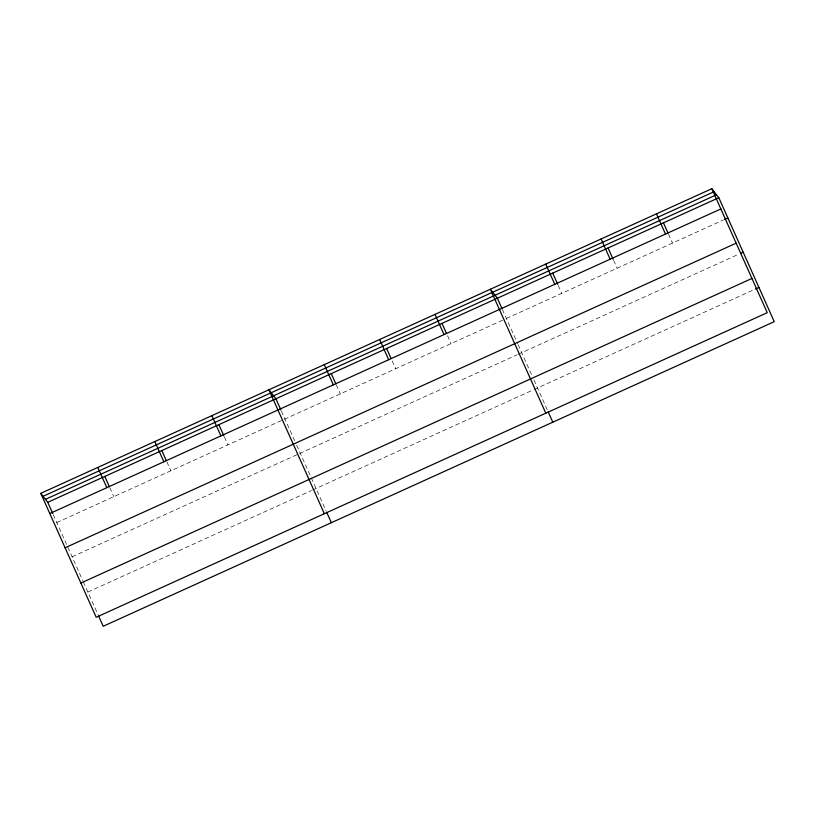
<?xml version="1.0" encoding="UTF-8"?>
<svg xmlns="http://www.w3.org/2000/svg" width="815" height="815" viewBox="0 0 815 815"><rect width="100%" height="100%" fill="white"/><g stroke="black" fill="none" stroke-linecap="round" stroke-linejoin="round"><path stroke-width="0.61" stroke-dasharray="4.08 3.06" d="M56.785 522.547L504.098 319.511M506.4 318.461L723.241 220.03M72.097 556.777L517.097 354.78M518.248 354.26L738.553 254.26M87.877 592.047L311.473 490.548M312.614 490.029L532.878 390.049M534.029 389.529L754.323 289.529M668.473 234.088L672.487 243.074M613.614 260.342L617.128 268.196M558.244 285.464L561.759 293.329M502.386 309.476L517.627 343.563M518.136 344.704L531.889 375.44M533.927 379.994L547.7 410.77M447.517 335.729L451.041 343.594M392.158 360.862L395.672 368.716M336.289 384.863L340.313 393.849M281.43 411.117L294.643 440.66M296.691 445.224L326.245 511.29M224.39 437.013L227.915 444.868M166.851 461.779L170.865 470.764M109.811 487.665L113.825 496.651M53.27 514.683L82.784 580.667M83.293 581.808L98.085 614.867"/><path stroke-width="1.22" d="M711.811 188.723L767.251 312.675L96.19 617.281L40.75 493.34L711.811 188.723L718.81 197.719L774.25 321.66L103.189 626.277L98.595 616.008M43.063 496.304L714.123 191.698M45.436 499.361L716.497 194.754M40.75 493.34L47.749 502.325L718.81 197.719M49.797 513.552L720.857 208.946M724.392 219.51L727.856 217.941M65.108 547.782L736.169 243.176M740.855 253.21L743.168 252.171M80.879 583.051L751.939 278.445M755.474 289.009L758.938 287.43M663.441 222.852L667.964 232.958M656.452 213.856L665.488 234.078M608.082 247.984L613.104 259.211M601.083 238.989L610.129 259.201M552.723 273.117L557.745 284.343M545.724 264.121L554.77 284.333M501.877 308.355L497.354 298.239L490.365 289.254L545.806 413.195M548.21 411.911L552.804 422.18M441.995 323.372L446.518 333.478M434.996 314.376L444.043 334.598M386.636 348.504L391.149 358.61M379.637 339.509L388.684 359.721M331.267 373.637L335.79 383.743M324.278 364.641L333.315 384.853M280.93 409.996L275.908 398.759L268.909 389.774L324.35 513.715M326.754 512.431L331.348 522.7M218.868 424.656L223.891 435.882M211.869 415.66L220.916 435.872M161.828 450.542L166.352 460.658M154.83 441.557L163.876 461.769M104.789 476.439L109.312 486.545M97.79 467.443L106.836 487.655M47.749 502.325L52.771 513.562"/></g></svg>
